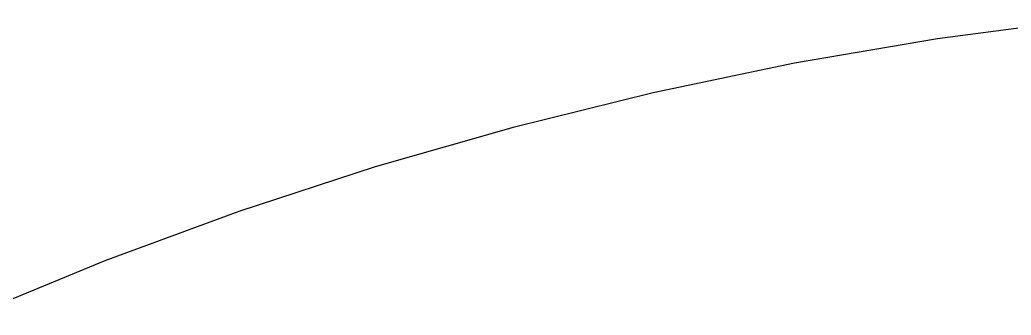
# Model space of a CAD drawing. Extents: x -1 to 307, y 59 to 2706.
# Drawn here: x 94.65 to 133.57, y 2693.46 to 2705.05 of the extents above; entities that cross this region are included whole.
import ezdxf

# ---------------------------------------------------------------- set-up
doc = ezdxf.new("R2010")
doc.units = 0

msp = doc.modelspace()

# ---------------------------------------------------------------- linework, layer by layer
at = {"layer": 'Layer_1'}
for p, q in [((136.350058, 2705.047629), (130.680752, 2704.299861)), ((136.350058, 2705.047629), (130.680752, 2704.299861)), ((136.350058, 2705.047629), (130.680752, 2704.299861)), ((136.350058, 2705.047629), (130.680752, 2704.299861)), ((136.350058, 2705.047629), (130.680752, 2704.299861)), ((136.350058, 2705.047629), (130.680752, 2704.299861)), ((136.350058, 2705.047629), (130.680752, 2704.299861)), ((136.350058, 2705.047629), (130.680752, 2704.299861)), ((130.680752, 2704.299861), (125.06642, 2703.345597)), ((130.680752, 2704.299861), (125.06642, 2703.345597)), ((130.680752, 2704.299861), (125.06642, 2703.345597)), ((130.680752, 2704.299861), (125.06642, 2703.345597)), ((130.680752, 2704.299861), (125.06642, 2703.345597)), ((130.680752, 2704.299861), (125.06642, 2703.345597)), ((130.680752, 2704.299861), (125.06642, 2703.345597)), ((130.680752, 2704.299861), (125.06642, 2703.345597)), ((125.06642, 2703.345597), (119.511843, 2702.188031)), ((125.06642, 2703.345597), (119.511843, 2702.188031)), ((125.06642, 2703.345597), (119.511843, 2702.188031)), ((125.06642, 2703.345597), (119.511843, 2702.188031)), ((125.06642, 2703.345597), (119.511843, 2702.188031)), ((125.06642, 2703.345597), (119.511843, 2702.188031)), ((125.06642, 2703.345597), (119.511843, 2702.188031)), ((125.06642, 2703.345597), (119.511843, 2702.188031)), ((119.511843, 2702.188031), (114.021803, 2700.830359)), ((119.511843, 2702.188031), (114.021803, 2700.830359)), ((119.511843, 2702.188031), (114.021803, 2700.830359)), ((119.511843, 2702.188031), (114.021803, 2700.830359)), ((119.511843, 2702.188031), (114.021803, 2700.830359)), ((119.511843, 2702.188031), (114.021803, 2700.830359)), ((119.511843, 2702.188031), (114.021803, 2700.830359)), ((119.511843, 2702.188031), (114.021803, 2700.830359)), ((114.021803, 2700.830359), (108.601081, 2699.275777)), ((114.021803, 2700.830359), (108.601081, 2699.275777)), ((114.021803, 2700.830359), (108.601081, 2699.275777)), ((114.021803, 2700.830359), (108.601081, 2699.275777)), ((114.021803, 2700.830359), (108.601081, 2699.275777)), ((114.021803, 2700.830359), (108.601081, 2699.275777)), ((114.021803, 2700.830359), (108.601081, 2699.275777)), ((114.021803, 2700.830359), (108.601081, 2699.275777)), ((108.601081, 2699.275777), (103.254461, 2697.527479)), ((108.601081, 2699.275777), (103.254461, 2697.527479)), ((108.601081, 2699.275777), (103.254461, 2697.527479)), ((108.601081, 2699.275777), (103.254461, 2697.527479)), ((108.601081, 2699.275777), (103.254461, 2697.527479)), ((108.601081, 2699.275777), (103.254461, 2697.527479)), ((108.601081, 2699.275777), (103.254461, 2697.527479)), ((108.601081, 2699.275777), (103.254461, 2697.527479)), ((103.254461, 2697.527479), (97.986722, 2695.58866)), ((103.254461, 2697.527479), (97.986722, 2695.58866)), ((103.254461, 2697.527479), (97.986722, 2695.58866)), ((103.254461, 2697.527479), (97.986722, 2695.58866)), ((103.254461, 2697.527479), (97.986722, 2695.58866)), ((103.254461, 2697.527479), (97.986722, 2695.58866)), ((103.254461, 2697.527479), (97.986722, 2695.58866)), ((103.254461, 2697.527479), (97.986722, 2695.58866)), ((97.986722, 2695.58866), (92.802648, 2693.462517)), ((97.986722, 2695.58866), (92.802648, 2693.462517)), ((97.986722, 2695.58866), (92.802648, 2693.462517)), ((97.986722, 2695.58866), (92.802648, 2693.462517)), ((97.986722, 2695.58866), (92.802648, 2693.462517)), ((97.986722, 2695.58866), (92.802648, 2693.462517)), ((97.986722, 2695.58866), (92.802648, 2693.462517)), ((97.986722, 2695.58866), (92.802648, 2693.462517))]:
    msp.add_line(p, q, dxfattribs=at)

doc.saveas('drawing.dxf')
